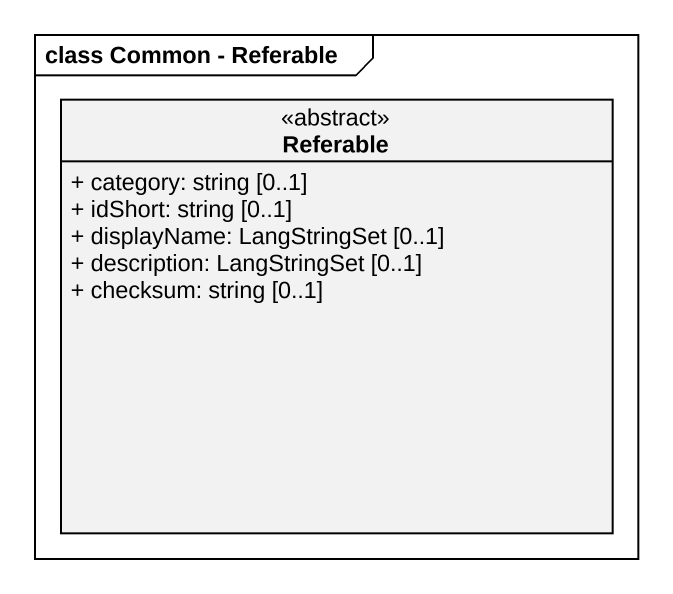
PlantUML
@startuml
mainframe class Common - Referable
hide circle
hide empty members
skinparam classAttributeIconSize 0
class Referable <<abstract>> {
  + category: string [0..1]
  + idShort: string [0..1]
  + displayName: LangStringSet [0..1]
  + description: LangStringSet [0..1]
  + checksum: string [0..1]
}
@enduml
